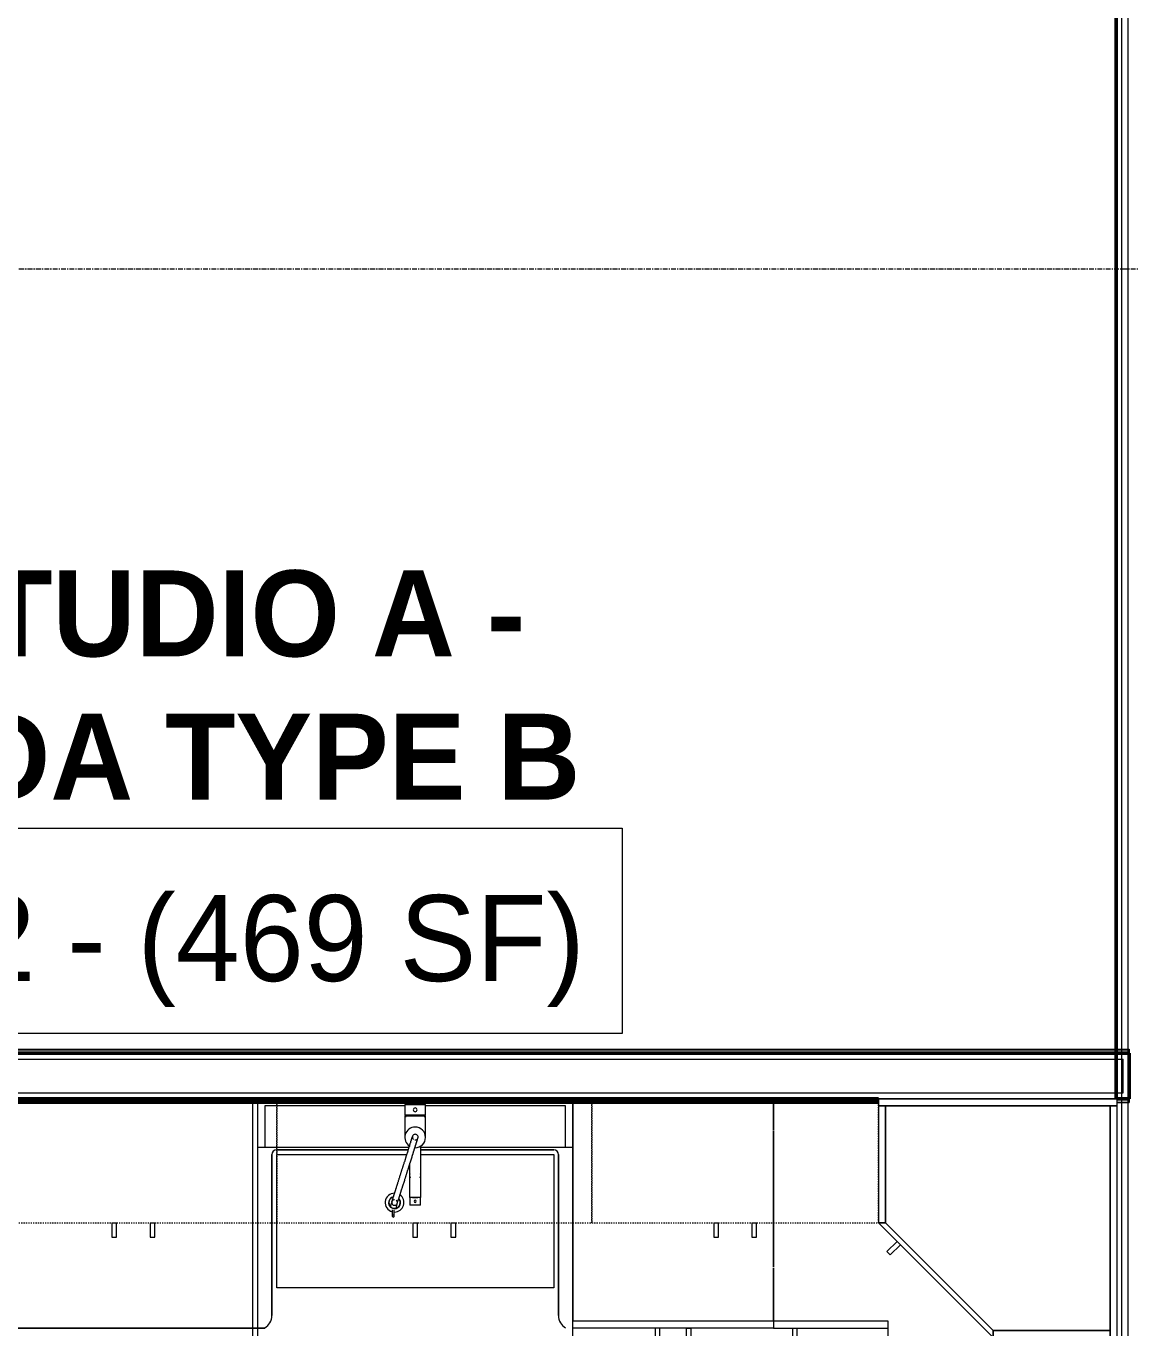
# Model space of a CAD drawing. Header units: inches. Extents: x -4218 to -1830, y 9756 to 12426.
# Drawn here: x -2631.5 to -2515.8, y 11424.4 to 11560.6 of the extents above; entities that cross this region are included whole.
import ezdxf

# ---------------------------------------------------------------- set-up
doc = ezdxf.new("R2010")
doc.units = ezdxf.units.IN
doc.header["$MEASUREMENT"] = 0
doc.linetypes.add('Dash', pattern=[0.25, 0.125, -0.125])
doc.linetypes.add('Grid Line 1_2_', pattern=[0.875, 0.5, -0.125, 0.125, -0.125])
for name, color, linetype, lineweight in [('0-1', 7, 'Continuous', 5), ('0-2', 252, 'Continuous', 9), ('A-AREA-IDEN', 2, 'Continuous', 9), ('A-WALL-1', 250, 'Continuous', 50), ('A-WALL-2', 10, 'Continuous', 13), ('A-WALL-3', 253, 'Continuous', 9), ('A-WALL-4', 254, 'Continuous', 9), ('A-WALL-5', 252, 'Continuous', 9), ('A-WALL-6', 7, 'Continuous', 9), ('A-WALL-7', 90, 'Continuous', 9), ('A-WALL-8', 113, 'Continuous', 9), ('I-WALL-1', 250, 'Continuous', 50), ('I-WALL-3', 253, 'Continuous', 9), ('I-WALL-4', 252, 'Continuous', 9), ('P-SANR-FIXT-1', 7, 'Continuous', 9), ('P-SANR-FIXT-2', 252, 'Continuous', 9), ('Q-CASE', 31, 'Continuous', 9), ('Q-CASE-1', 253, 'Continuous', 9), ('Q-CASE-2', 252, 'Continuous', 9), ('Q-CASE-3', 7, 'Continuous', 9), ('Q-CASE-4', 90, 'Continuous', 9), ('Q-CASE-5', 254, 'Continuous', 9), ('Q-CASE-6', 7, 'Dash', 9), ('Q-SPCQ-1', 7, 'Continuous', 9), ('Q-SPCQ-2', 253, 'Continuous', 9), ('Q-SPCQ-3', 252, 'Continuous', 9), ('Q-SPCQ-4', 254, 'Continuous', 9), ('S-GRID-1', 1, 'Grid Line 1_2_', 9)]:
    doc.layers.add(name, color=color, linetype=linetype, lineweight=lineweight)
doc.styles.add('Century Gothic', font='ufonts.com_century-gothic.ttf', dxfattribs={"height": 9})
doc.styles.add('Century Gothic_B', font='GOTHICB.TTF', dxfattribs={"height": 9})

# ---------------------------------------------------------------- blocks, each defined once
blk = doc.blocks.new('Basic Wall _ INT - W4BØF - _5_8 GYP - 2X4 WOOD_BATT_ - 5_8 GYP_ - ___-2701601-BACKGROUND - 1ST FLOOR')
at = {"layer": 'A-WALL-3'}
for p, q in [((-2665.93, 11453.24), (-2665.93, 11453.53)), ((-2665.93, 11453.18), (-2665.93, 11453.24)), ((-2665.71, 11453.47), (-2665.64, 11453.47)), ((-2665.61, 11453.47), (-2665.52, 11453.47)), ((-2642.34, 11453.47), (-2642.23, 11453.47)), ((-2642.22, 11453.47), (-2642.14, 11453.47)), ((-2642.13, 11453.47), (-2642.08, 11453.47)), ((-2637.18, 11453.11), (-2641.93, 11453.11)), ((-2641.9, 11453.47), (-2637.81, 11453.47)), ((-2637.78, 11453.47), (-2637.18, 11453.47)), ((-2637.04, 11453.47), (-2636.98, 11453.47)), ((-2636.98, 11453.47), (-2636.89, 11453.47)), ((-2636.88, 11453.47), (-2636.77, 11453.47)), ((-2517.37, 11453.47), (-2516, 11453.47)), ((-2516, 11453.11), (-2517.37, 11453.11)), ((-2516, 11453.47), (-2516, 11453.53)), ((-2516, 11453.32), (-2516, 11453.47)), ((-2516, 11453.25), (-2516, 11453.32)), ((-2516, 11453.11), (-2516, 11453.14))]:
    blk.add_line(p, q, dxfattribs=at)
at = {"layer": 'A-WALL-4'}
for p, q in [((-2665.93, 11453.53), (-2665.93, 11453.47)), ((-2665.93, 11453.47), (-2665.93, 11453.32)), ((-2665.93, 11453.32), (-2665.93, 11453.25)), ((-2665.93, 11453.14), (-2665.93, 11453.11))]:
    blk.add_line(p, q, dxfattribs=at)
at = {"layer": 'A-WALL-5'}
for p, q in [((-2665.93, 11453.16), (-2665.93, 11453.18)), ((-2665.93, 11453.11), (-2665.93, 11453.16)), ((-2641.93, 11453.11), (-2665.93, 11453.11)), ((-2665.71, 11453.53), (-2665.64, 11453.53)), ((-2665.61, 11453.53), (-2665.52, 11453.53)), ((-2665.52, 11453.47), (-2642.34, 11453.47)), ((-2642.34, 11453.53), (-2642.23, 11453.53)), ((-2642.22, 11453.53), (-2642.14, 11453.53)), ((-2642.13, 11453.53), (-2642.08, 11453.53)), ((-2637.81, 11453.24), (-2641.92, 11453.24)), ((-2641.9, 11453.53), (-2637.81, 11453.53)), ((-2637.18, 11453.24), (-2637.8, 11453.24)), ((-2637.77, 11453.53), (-2637.18, 11453.53)), ((-2517.37, 11453.11), (-2637.18, 11453.11)), ((-2637.04, 11453.53), (-2636.98, 11453.53)), ((-2636.98, 11453.53), (-2636.89, 11453.53)), ((-2636.88, 11453.53), (-2636.77, 11453.53)), ((-2636.77, 11453.47), (-2517.37, 11453.47)), ((-2517.37, 11453.53), (-2516, 11453.53)), ((-2516, 11453.24), (-2517.37, 11453.24)), ((-2516, 11453.53), (-2516, 11453.41)), ((-2516, 11453.41), (-2516, 11453.24)), ((-2516, 11453.24), (-2516, 11453.18)), ((-2516, 11453.18), (-2516, 11453.16)), ((-2516, 11453.16), (-2516, 11453.11))]:
    blk.add_line(p, q, dxfattribs=at)
at = {"layer": 'A-WALL-6'}
for p, q in [((-2641.93, 11453.24), (-2665.93, 11453.24)), ((-2665.52, 11453.53), (-2642.35, 11453.53)), ((-2517.37, 11453.24), (-2637.18, 11453.24)), ((-2636.77, 11453.53), (-2517.37, 11453.53))]:
    blk.add_line(p, q, dxfattribs=at)
blk = doc.blocks.new('Basic Wall _ INT - W4BØF - _5_8 GYP - 2X4 WOOD_BATT_ - 5_8 GYP_ - ___-2701600-BACKGROUND - 1ST FLOOR')
at = {"layer": 'A-WALL-3'}
for p, q in [((-2665.93, 11448.24), (-2664.65, 11448.24)), ((-2665.78, 11447.95), (-2665.73, 11447.95)), ((-2665.71, 11447.95), (-2665.64, 11447.95)), ((-2665.61, 11447.95), (-2665.52, 11447.95)), ((-2664.52, 11448.24), (-2631.76, 11448.24)), ((-2607.76, 11448.24), (-2607.25, 11448.24)), ((-2574.25, 11448.24), (-2542.25, 11448.24)), ((-2516, 11448.36), (-2517.25, 11448.36)), ((-2517.25, 11448.01), (-2516, 11448.01)), ((-2516, 11448.34), (-2516, 11448.36)), ((-2516, 11448.16), (-2516, 11448.22)), ((-2516, 11448.01), (-2516, 11448.16)), ((-2516, 11447.95), (-2516, 11448.01))]:
    blk.add_line(p, q, dxfattribs=at)
at = {"layer": 'A-WALL-4'}
for p, q in [((-2665.93, 11448.32), (-2665.93, 11448.36)), ((-2631.76, 11448.36), (-2665.93, 11448.36)), ((-2665.93, 11448.3), (-2665.93, 11448.32)), ((-2665.93, 11448.26), (-2665.93, 11448.3)), ((-2665.93, 11448.25), (-2665.93, 11448.26)), ((-2665.93, 11448.24), (-2665.93, 11448.25)), ((-2665.93, 11448.22), (-2665.93, 11448.24)), ((-2665.93, 11448.16), (-2665.93, 11448.22)), ((-2665.93, 11448.07), (-2665.93, 11448.16)), ((-2665.93, 11447.99), (-2665.93, 11448.07)), ((-2665.78, 11448.01), (-2665.73, 11448.01)), ((-2665.71, 11448.01), (-2665.64, 11448.01)), ((-2665.61, 11448.01), (-2665.52, 11448.01)), ((-2665.52, 11448.01), (-2661.97, 11448.01)), ((-2661.95, 11448.01), (-2631.76, 11448.01)), ((-2607.25, 11448.36), (-2607.76, 11448.36)), ((-2607.76, 11448.01), (-2607.25, 11448.01)), ((-2574.25, 11448.36), (-2607.25, 11448.36)), ((-2542.25, 11448.36), (-2574.25, 11448.36)), ((-2574.25, 11448.01), (-2542.25, 11448.01)), ((-2517.37, 11448.36), (-2542.25, 11448.36))]:
    blk.add_line(p, q, dxfattribs=at)
at = {"layer": 'A-WALL-5'}
for p, q in [((-2665.52, 11447.95), (-2661.27, 11447.95)), ((-2661.24, 11447.95), (-2631.76, 11447.95)), ((-2607.76, 11447.95), (-2607.25, 11447.95)), ((-2574.25, 11447.95), (-2542.25, 11447.95)), ((-2517.25, 11448.24), (-2516, 11448.24)), ((-2517.25, 11447.95), (-2516, 11447.95)), ((-2516, 11448.36), (-2516, 11448.32)), ((-2516, 11448.32), (-2516, 11448.26)), ((-2516, 11448.26), (-2516, 11448.24)), ((-2516, 11448.24), (-2516, 11448.24)), ((-2516, 11448.24), (-2516, 11447.95))]:
    blk.add_line(p, q, dxfattribs=at)
at = {"layer": 'A-WALL-7'}
for p, q in [((-2665.93, 11448.36), (-2665.93, 11448.34)), ((-2665.93, 11448.22), (-2665.93, 11448.16)), ((-2665.93, 11448.16), (-2665.93, 11448.01)), ((-2517.25, 11448.36), (-2517.37, 11448.36))]:
    blk.add_line(p, q, dxfattribs=at)
blk = doc.blocks.new('300 Series Wall Hung Cabinet_302 - 33_ X 21_-2750688-BACKGROUND - 1ST FLOOR')
at = {"layer": 'Q-CASE-3'}
for p, q in [((-2.25, -15.38), (-1.76, -15.38)), ((-2.25, -15.38), (-2.25, -16.87)), ((-1.76, -16.87), (-1.76, -15.38)), ((1.75, -15.38), (2.24, -15.38)), ((1.75, -15.38), (1.75, -16.87)), ((2.24, -16.87), (2.24, -15.38)), ((-2.25, -16.87), (-1.76, -16.87)), ((1.75, -16.87), (2.24, -16.87))]:
    blk.add_line(p, q, dxfattribs=at)
at = {"layer": 'Q-CASE-6'}
for p, q in [((16.5, -2.38), (-16.5, -2.38)), ((-16.5, -2.38), (-16.5, -15.38)), ((16.5, -15.38), (16.5, -2.38)), ((-16.5, -15.38), (16.5, -15.38))]:
    blk.add_line(p, q, dxfattribs=at)
blk = doc.blocks.new('Base Cabinet 4 Drawer 254 - Base Cabinet 4 Drawer 254 21_-V44-BACKGROUND - 1ST FLOOR')
at = {"layer": 'Q-CASE-1'}
for p, q in [((-0.64, 24), (-1.14, 24)), ((2.11, 24), (2.61, 24)), ((-9.76, 0.38), (-9.76, 0)), ((11.24, 0), (11.24, 0.38))]:
    blk.add_line(p, q, dxfattribs=at)
at = {"layer": 'Q-CASE-2'}
for p, q in [((-9.76, 24), (11.24, 24)), ((-9.76, 23.25), (-9.76, 24)), ((11.24, 23.25), (-9.76, 23.25)), ((-9.76, 23.25), (-9.76, 17.69)), ((-0.64, 24), (-1.14, 24)), ((2.11, 24), (2.61, 24)), ((11.24, 24), (11.24, 23.25)), ((11.24, 5.2), (11.24, 23.25)), ((-9.76, 17.61), (-9.76, 3.32)), ((11.24, 0.38), (11.24, 5.17)), ((-9.76, 3.26), (-9.76, 0.38))]:
    blk.add_line(p, q, dxfattribs=at)
at = {"layer": 'Q-CASE-3'}
for p, q in [((2.61, 25.5), (-1.14, 25.5)), ((-1.14, 25.5), (-1.14, 24)), ((-0.64, 24), (-0.64, 25)), ((-0.64, 25), (2.11, 25)), ((2.11, 25), (2.11, 24)), ((2.61, 24), (2.61, 25.5))]:
    blk.add_line(p, q, dxfattribs=at)
at = {"layer": 'Q-CASE-5'}
for p, q in [((-0.64, 24), (-1.14, 24)), ((-0.64, 24), (-1.14, 24)), ((2.11, 24), (2.61, 24)), ((2.11, 24), (2.61, 24)), ((-9.76, 0), (11.24, 0))]:
    blk.add_line(p, q, dxfattribs=at)
blk = doc.blocks.new('Vanity Cabinet-Double Door - 33_-V37-BACKGROUND - 1ST FLOOR')
at = {"layer": 'Q-CASE-1'}
for p, q in [((-15.76, 0.38), (-15.76, 0)), ((-15.76, 0.38), (-15.76, 0)), ((17.24, 0), (17.24, 0.38)), ((17.24, 0), (17.24, 0.38))]:
    blk.add_line(p, q, dxfattribs=at)
at = {"layer": 'Q-CASE-2'}
for p, q in [((-15.76, 5.1), (-15.76, 0.38)), ((-15.76, 5.1), (-15.76, 0.38)), ((-15.01, 5.1), (-15.01, 0.75)), ((16.49, 0.75), (16.49, 5.1)), ((17.24, 0.38), (17.24, 5.1)), ((17.24, 0.38), (17.24, 5.1)), ((-15.01, 0.75), (-0.34, 0.75)), ((1.82, 0.75), (16.49, 0.75))]:
    blk.add_line(p, q, dxfattribs=at)
at = {"layer": 'Q-CASE-5'}
blk.add_line((-15.76, 0), (17.24, 0), dxfattribs=at)
blk.add_line((-15.76, 0), (17.24, 0), dxfattribs=at)
blk.add_line((-15.76, 0), (17.24, 0), dxfattribs=at)
blk = doc.blocks.new('308 - 308 x 27_-2727438-BACKGROUND - 1ST FLOOR')
at = {"layer": 'Q-CASE'}
for p, q in [((-11.25, -15.38), (-12, -15.38)), ((-12, -15.38), (0, -27.38)), ((0, -26.63), (-11.25, -15.38)), ((0, -27.38), (0, -26.63))]:
    blk.add_line(p, q, dxfattribs=at)
at = {"layer": 'Q-CASE-3'}
for p, q in [((13, -2.38), (-12, -2.38)), ((-12, -2.38), (-12, -3.13)), ((13, -3.13), (13, -2.38)), ((-11.25, -3.13), (-12, -3.13)), ((-12, -3.13), (-12, -15.38)), ((-12, -3.13), (13, -3.13)), ((12.25, -3.13), (-11.25, -3.13)), ((-11.25, -3.13), (-11.25, -15.38)), ((-11.25, -15.38), (-11.25, -3.13)), ((12.25, -26.63), (12.25, -3.13)), ((13, -3.13), (12.25, -3.13)), ((12.25, -3.13), (12.25, -27.38)), ((13, -27.38), (13, -3.13)), ((-12, -15.38), (-11.25, -15.38)), ((-11.25, -15.38), (0, -26.63)), ((-10.05, -17.33), (-11.11, -18.39)), ((-10.76, -18.73), (-9.7, -17.67)), ((-11.11, -18.39), (-10.76, -18.73)), ((0, -26.63), (12.25, -26.63)), ((12.25, -26.63), (0, -26.63)), ((0, -26.63), (0, -27.38)), ((12.25, -27.38), (12.25, -26.63)), ((0, -27.38), (12.25, -27.38)), ((12.25, -27.38), (13, -27.38))]:
    blk.add_line(p, q, dxfattribs=at)
blk = doc.blocks.new('Base Cabinet Corner 197 - Base Cabinet Corner 197-V46-BACKGROUND - 1ST FLOOR')
at = {"layer": 'Q-CASE-1'}
for p, q in [((-22.89, 36), (-23.14, 36)), ((10.73, 24), (10.24, 24)), ((12.74, 0), (12.74, 0.38))]:
    blk.add_line(p, q, dxfattribs=at)
at = {"layer": 'Q-CASE-2'}
for p, q in [((0.74, 36), (-10.64, 36)), ((0.74, 23.25), (0.74, 36)), ((0.74, 24), (0.74, 36)), ((0.73, 33.51), (0.73, 34)), ((12.74, 24), (0.74, 24)), ((0.74, 23.25), (0.74, 24)), ((2.15, 23.25), (0.74, 23.25)), ((12.74, 23.25), (2.16, 23.25)), ((10.73, 24), (10.24, 24)), ((12.74, 17.69), (12.74, 24)), ((12.74, 3.32), (12.74, 17.61)), ((12.74, 0.38), (12.74, 3.26))]:
    blk.add_line(p, q, dxfattribs=at)
at = {"layer": 'Q-CASE-3'}
for p, q in [((2.23, 34), (0.74, 34)), ((0.74, 33.51), (2.23, 33.51)), ((2.23, 33.51), (2.23, 34)), ((10.73, 25.5), (10.24, 25.5)), ((10.24, 25.5), (10.24, 24)), ((10.73, 24), (10.73, 25.5))]:
    blk.add_line(p, q, dxfattribs=at)
at = {"layer": 'Q-CASE-4'}
blk.add_line((-23.26, 0), (-23.14, 0), dxfattribs=at)
at = {"layer": 'Q-CASE-5'}
for p, q in [((-23.14, 36), (-23.26, 36)), ((-23.26, 36), (-23.26, 25)), ((-23.14, 0), (1.74, 0)), ((1.74, 0), (12.74, 0))]:
    blk.add_line(p, q, dxfattribs=at)
blk = doc.blocks.new('kitchen_faucet_14143 - kitchen_faucet_14143-V85-BACKGROUND - 1ST FLOOR')
at = {"layer": 'P-SANR-FIXT-1'}
for p, q in [((-7.58, 2.4), (-8.24, 2.4)), ((-8.24, 2.2), (-7.58, 2.2)), ((-6.99, 1.91), (-7.41, 2.04)), ((-7.23, 2.59), (-6.81, 2.46)), ((-6.3, 0.57), (-7.09, 0.57)), ((-7.09, -0.57), (-7.09, 0.57)), ((-2.83, 0.59), (-6.3, 0.59)), ((-6.3, 0.57), (-6.3, 0.59)), ((-6.3, 0.42), (-6.3, 0.5)), ((-6.3, 0.3), (-6.3, 0.4)), ((-6.3, 0.29), (-6.3, -0.15)), ((-6.3, 0.15), (-6.3, 0.29)), ((-6.3, -0.15), (-6.3, 0.15)), ((-3.97, 0.59), (-4.89, 0.59)), ((-0.9, 0.59), (-0.94, 0.59)), ((2.26, 1.08), (0, 1.08)), ((2.34, 1.02), (2.1, 1.02)), ((2.26, 1.08), (2.26, -1.08)), ((3.44, 1.08), (2.34, 1.08)), ((2.34, -1.08), (2.34, 1.08)), ((3.44, 1.08), (3.44, -1.08)), ((-7.09, -0.57), (-6.3, -0.57)), ((-6.3, -0.15), (-6.3, -0.29)), ((-6.3, -0.29), (-6.3, -0.15)), ((-6.3, -0.4), (-6.3, -0.3)), ((-6.3, -0.5), (-6.3, -0.42)), ((-6.3, -0.59), (-6.3, -0.51)), ((-6.3, -0.59), (-0.9, -0.59)), ((-4.89, -0.59), (-3.97, -0.59)), ((0, -1.08), (2.26, -1.08)), ((2.1, -1.02), (2.34, -1.02)), ((2.34, -1.08), (3.44, -1.08))]:
    blk.add_line(p, q, dxfattribs=at)
at = {"layer": 'P-SANR-FIXT-1', "flags": 128}
for points in [[(-6.52, 2.15), (-6.53, 2.23), (-6.56, 2.3), (-6.61, 2.36), (-6.67, 2.41), (-6.74, 2.44), (-6.82, 2.45), (-6.9, 2.44), (-6.97, 2.41), (-7.03, 2.36), (-7.08, 2.3), (-7.1, 2.23), (-7.11, 2.15)], [(-7.11, 2.15), (-7.1, 2.08), (-7.08, 2), (-7.03, 1.94), (-6.97, 1.9), (-6.9, 1.87), (-6.82, 1.86), (-6.74, 1.87), (-6.67, 1.9), (-6.61, 1.94), (-6.56, 2)], [(-6.91, 1.87), (-6.91, 1.87), (-6.91, 1.87), (-6.9, 1.87), (-6.9, 1.87), (-6.9, 1.87), (-6.89, 1.87), (-6.89, 1.86), (-6.88, 1.86), (-6.88, 1.86), (-6.87, 1.86), (-6.86, 1.86), (-6.71, 1.81), (-6.69, 1.8), (-6.68, 1.8), (-6.51, 1.75), (-6.49, 1.74), (-6.46, 1.73), (-6.43, 1.72), (-6.41, 1.71), (-6.38, 1.7), (-6.35, 1.69), (-6.32, 1.68), (-6.29, 1.67), (-6.26, 1.66), (-6.22, 1.65), (-6.19, 1.64), (-6.16, 1.63), (-6.12, 1.62), (-6.09, 1.61), (-6.05, 1.6), (-6.01, 1.59), (-5.98, 1.58), (-5.94, 1.56), (-5.9, 1.55), (-5.86, 1.54), (-5.82, 1.53), (-5.78, 1.51), (-5.74, 1.5), (-5.69, 1.49), (-5.65, 1.47), (-5.61, 1.46), (-5.56, 1.45), (-5.52, 1.43), (-5.47, 1.42), (-5.42, 1.4), (-5.38, 1.39), (-5.33, 1.37), (-5.28, 1.36), (-5.23, 1.34), (-5.18, 1.33), (-4.48, 1.1), (-4.42, 1.09), (-4.36, 1.07), (-4.31, 1.05), (-4.25, 1.03), (-4.19, 1.01), (-4.13, 0.99), (-4.07, 0.98), (-4.02, 0.96), (-3.96, 0.94), (-3.9, 0.92), (-3.84, 0.9), (-3.78, 0.88), (-3.72, 0.86), (-3.66, 0.85), (-3.6, 0.83), (-3.54, 0.81), (-3.48, 0.79), (-3.42, 0.77), (-3.36, 0.75), (-3.3, 0.73), (-3.24, 0.71), (-3.18, 0.69), (-3.12, 0.68), (-3.06, 0.66), (-3, 0.64), (-2.94, 0.62), (-2.88, 0.6), (-2.83, 0.58), (-2.77, 0.56), (-2.71, 0.55), (-2.65, 0.53), (-2.03, 0.33), (-1.98, 0.32), (-1.93, 0.3), (-1.88, 0.28), (-1.83, 0.27), (-1.78, 0.25), (-1.54, 0.18), (-1.49, 0.16), (-1.45, 0.15), (-1.4, 0.13), (-1.36, 0.12), (-1.31, 0.1), (-1.27, 0.09), (-1.23, 0.08), (-1.18, 0.06), (-1.14, 0.05), (-1.1, 0.04), (-1.06, 0.03), (-1.03, 0.01), (-0.99, 0), (-0.95, -0.01), (-0.91, -0.02), (-0.88, -0.03), (-0.84, -0.04), (-0.81, -0.05), (-0.77, -0.07), (-0.74, -0.08), (-0.71, -0.09), (-0.68, -0.1), (-0.65, -0.11), (-0.62, -0.11), (-0.59, -0.12), (-0.56, -0.13), (-0.53, -0.14), (-0.51, -0.15), (-0.48, -0.16), (-0.45, -0.17), (-0.43, -0.17), (-0.41, -0.18), (-0.38, -0.19), (-0.36, -0.2), (-0.34, -0.2), (-0.32, -0.21), (-0.3, -0.21), (-0.28, -0.22), (-0.26, -0.23), (-0.25, -0.23), (-0.23, -0.24), (-0.21, -0.24), (-0.2, -0.25), (-0.18, -0.25), (-0.17, -0.26), (-0.16, -0.26), (-0.15, -0.26), (-0.14, -0.27), (-0.13, -0.27), (-0.12, -0.27), (-0.11, -0.28), (-0.1, -0.28), (-0.09, -0.28), (-0.09, -0.28), (-0.08, -0.28), (-0.08, -0.29), (-0.07, -0.29), (-0.07, -0.29), (-0.07, -0.29), (-0.07, -0.29), (-0.06, -0.29)], [(-6.73, 2.43), (-6.73, 2.43), (-6.73, 2.43), (-6.73, 2.43), (-6.72, 2.43), (-6.72, 2.43), (-6.72, 2.43), (-6.71, 2.43), (-6.71, 2.43), (-6.7, 2.42), (-6.69, 2.42), (-6.68, 2.42), (-6.53, 2.37), (-6.52, 2.37), (-6.5, 2.36), (-6.48, 2.35), (-6.46, 2.35), (-6.44, 2.34), (-6.42, 2.33), (-6.39, 2.33), (-6.37, 2.32), (-6.34, 2.31), (-6.32, 2.3), (-6.29, 2.3), (-6.27, 2.29), (-6.24, 2.28), (-6.21, 2.27), (-6.18, 2.26), (-6.15, 2.25), (-6.12, 2.24), (-6.09, 2.23), (-6.06, 2.22), (-6.03, 2.21), (-5.99, 2.2), (-5.96, 2.19), (-5.92, 2.18), (-5.89, 2.17), (-5.85, 2.16), (-5.81, 2.14), (-5.78, 2.13), (-5.74, 2.12), (-5.7, 2.11), (-5.66, 2.1), (-5.62, 2.08), (-5.58, 2.07), (-5.53, 2.06), (-5.49, 2.04), (-5.45, 2.03), (-5.4, 2.01), (-5.36, 2), (-5.31, 1.99), (-5.27, 1.97), (-5.22, 1.96), (-5.17, 1.94), (-5.12, 1.93), (-5.07, 1.91), (-5.02, 1.9), (-4.97, 1.88), (-4.92, 1.86), (-4.87, 1.85), (-4.82, 1.83), (-4.77, 1.81), (-4.71, 1.8), (-4.66, 1.78), (-4.61, 1.76), (-4.55, 1.75), (-4.5, 1.73), (-4.44, 1.71), (-4.39, 1.69), (-4.33, 1.68), (-4.27, 1.66), (-4.22, 1.64), (-4.16, 1.62), (-4.1, 1.6), (-4.04, 1.59), (-3.99, 1.57), (-3.93, 1.55), (-3.87, 1.53), (-3.81, 1.51), (-3.75, 1.49), (-3.69, 1.47), (-3.63, 1.46), (-3.57, 1.44), (-3.51, 1.42), (-3.45, 1.4), (-3.39, 1.38), (-3.33, 1.36), (-3.27, 1.34), (-3.21, 1.32), (-3.15, 1.31), (-3.09, 1.29), (-3.03, 1.27), (-2.97, 1.25), (-2.92, 1.23), (-2.86, 1.21), (-2.8, 1.19), (-2.74, 1.17), (-2.68, 1.16), (-2.62, 1.14), (-2.56, 1.12), (-2.51, 1.1), (-1.88, 0.9), (-1.83, 0.89), (-1.78, 0.87), (-1.73, 0.85), (-1.67, 0.84), (-1.62, 0.82), (-1.4, 0.75), (-1.35, 0.74), (-1.3, 0.72), (-1.26, 0.71), (-1.21, 0.69), (-1.17, 0.68), (-1.12, 0.66), (-1.08, 0.65), (-1.04, 0.64), (-1, 0.62), (-0.96, 0.61), (-0.92, 0.6), (-0.88, 0.59), (-0.84, 0.57), (-0.8, 0.56), (-0.76, 0.55), (-0.73, 0.54), (-0.69, 0.53), (-0.66, 0.52), (-0.62, 0.51), (-0.59, 0.5), (-0.56, 0.49), (-0.52, 0.47), (-0.49, 0.47), (-0.46, 0.46), (-0.43, 0.45), (-0.4, 0.44), (-0.38, 0.43), (-0.35, 0.42), (-0.32, 0.41), (-0.3, 0.4), (-0.27, 0.4), (-0.25, 0.39), (-0.22, 0.38), (-0.2, 0.37), (-0.18, 0.37), (-0.16, 0.36), (-0.14, 0.35), (-0.12, 0.35), (-0.1, 0.34), (-0.08, 0.34), (-0.06, 0.33), (-0.05, 0.32), (-0.03, 0.32), (-0.02, 0.32), (0, 0.31), (0.01, 0.31), (0.02, 0.3), (0.03, 0.3), (0.04, 0.3), (0.05, 0.29), (0.06, 0.29), (0.07, 0.29), (0.08, 0.28), (0.09, 0.28), (0.09, 0.28), (0.1, 0.28), (0.1, 0.28), (0.11, 0.28), (0.11, 0.28), (0.11, 0.27), (0.11, 0.27), (0.11, 0.27)], [(-0.27, 0.02), (-0.27, -0.06), (-0.24, -0.13), (-0.2, -0.2), (-0.15, -0.25), (-0.08, -0.28), (0, -0.3), (0.08, -0.3), (0.15, -0.28), (0.21, -0.23), (0.27, -0.18)], [(0.27, -0.18), (0.3, -0.11), (0.32, -0.03), (0.31, 0.04), (0.29, 0.12), (0.25, 0.18), (0.19, 0.23), (0.13, 0.27), (0.05, 0.29), (-0.03, 0.28), (-0.1, 0.26), (-0.17, 0.22), (-0.22, 0.16)]]:
    blk.add_lwpolyline(points, dxfattribs=at)
at = {"layer": 'P-SANR-FIXT-1'}
for centre, radius, start, end in [((-6.83, 2.16), 0.984, 0, 165), ((-6.83, 2.16), 0.63, 11.392, 180), ((-6.83, 2.16), 0.591, 12.1468, 132.8835), ((-6.83, 2.16), 0.984, 176.3754, 180), ((-6.83, 2.16), 0.984, 180, 325.3711), ((-6.83, 2.16), 0.63, 180, 315), ((-6.83, 2.16), 0.591, 132.8835, 180), ((-6.83, 2.16), 0.591, 180, 191.3603), ((-6.83, 2.16), 0.591, 191.3603, 312.7731), ((-6.69, 0), 0.118, 0, 180), ((0, 0), 1.08, 177.6189, 180), ((0, 0), 1.08, 0, 147.4712), ((2.88, 0), 0.197, 360, 180), ((-6.69, 0), 0.118, 180, 360), ((0, 0), 1.08, 180, 360), ((2.88, 0), 0.197, 180, 360)]:
    blk.add_arc(centre, radius, start, end, dxfattribs=at)
for centre, major_axis, ratio, start_param, end_param in [((-8.24, 2.3), (0, 0.0984), 0.984808, 4.712389, 7.853982), ((-8.24, 2.3), (0, 0.0984), 0.984808, 1.570796, 4.712389), ((-3.97, 0), (0, 0.591), 0.906308, 6.021386, 6.806784), ((-3.97, 0), (0, 0.591), 0.906308, 2.617994, 3.403392)]:
    blk.add_ellipse(centre, major_axis=major_axis, ratio=ratio, start_param=start_param, end_param=end_param, dxfattribs=at)
blk = doc.blocks.new('Stainless Steel Farmhous Kitchen Sink - Stainless Steel Farmhous Kitchen Sink-V83-BACKGROUND - 1ST FLOOR')
at = {"layer": 'P-SANR-FIXT-1'}
for p, q in [((-33, 22.2), (-33, 21.15)), ((0, 22.2), (-33, 22.2)), ((0, 21.15), (0, 22.2)), ((-31, 3), (-31, 16.96)), ((-31, 16.96), (-2, 16.96)), ((-2, 16.96), (-2, 3)), ((-17.08, 3), (-31, 3)), ((-2, 3), (-15.64, 3))]:
    blk.add_line(p, q, dxfattribs=at)
at = {"layer": 'P-SANR-FIXT-2'}
for p, q in [((-33, 21.15), (-33, 2.35)), ((0, 2.35), (0, 21.15)), ((-33, 2.32), (-33, 2.25)), ((-33, 2.25), (-17.09, 2.25)), ((-15.88, 2.25), (0, 2.25)), ((0, 2.25), (0, 2.32))]:
    blk.add_line(p, q, dxfattribs=at)
blk = doc.blocks.new('300 Series Wall Hung Cabinet_302 - 30_ X 27_-2569782-BACKGROUND - 1ST FLOOR')
at = {"layer": 'Q-CASE-3'}
for p, q in [((-2.25, -15.38), (-1.76, -15.38)), ((-2.25, -15.38), (-2.25, -16.87)), ((-1.76, -16.87), (-1.76, -15.38)), ((1.75, -15.38), (2.24, -15.38)), ((1.75, -15.38), (1.75, -16.87)), ((2.24, -16.87), (2.24, -15.38)), ((-2.25, -16.87), (-1.76, -16.87)), ((1.75, -16.87), (2.24, -16.87))]:
    blk.add_line(p, q, dxfattribs=at)
at = {"layer": 'Q-CASE-6'}
for p, q in [((15, -2.38), (-15, -2.38)), ((-15, -2.38), (-15, -15.38)), ((15, -15.38), (15, -2.38)), ((-15, -15.38), (15, -15.38))]:
    blk.add_line(p, q, dxfattribs=at)
blk = doc.blocks.new('CTR - 1st Phase - Unit Layouts_rvt-1-BACKGROUND - 1ST FLOOR')
at = {"layer": 'A-WALL-1'}
for p, q in [((-2516, 11453.11), (-2637.18, 11453.11)), ((-2516, 11452.49), (-2516, 11453.11)), ((-2516, 11448.99), (-2516, 11452.49)), ((-2516, 11448.36), (-2516, 11448.99)), ((-2665.93, 11448.36), (-2542.25, 11448.36)), ((-2542.25, 11448.36), (-2665.93, 11448.36)), ((-2665.93, 11447.99), (-2542.25, 11447.99)), ((-2517.25, 11448.36), (-2516, 11448.36))]:
    blk.add_line(p, q, dxfattribs=at)
at = {"layer": 'A-WALL-2'}
for p, q in [((-2637.81, 11452.49), (-2516.62, 11452.49)), ((-2516.62, 11448.99), (-2516.62, 11452.49)), ((-2665.93, 11448.99), (-2516.62, 11448.99))]:
    blk.add_line(p, q, dxfattribs=at)
at = {"layer": 'A-WALL-3'}
for p, q in [((-2517.37, 11453.11), (-2636.77, 11453.11)), ((-2516, 11453.11), (-2516, 11448.36)), ((-2542.25, 11448.36), (-2665.93, 11448.36))]:
    blk.add_line(p, q, dxfattribs=at)
at = {"layer": 'A-WALL-4'}
for p, q in [((-2516, 11453.11), (-2517.37, 11453.11)), ((-2607.76, 11448.36), (-2607.25, 11448.36)), ((-2574.25, 11448.36), (-2542.25, 11448.36)), ((-2517.37, 11448.36), (-2542.25, 11448.36)), ((-2517.25, 11448.36), (-2517.37, 11448.36)), ((-2517.25, 11448.36), (-2516, 11448.36))]:
    blk.add_line(p, q, dxfattribs=at)
at = {"layer": 'A-WALL-5'}
blk.add_line((-2665.93, 11447.99), (-2542.25, 11447.99), dxfattribs=at)
at = {"layer": 'A-WALL-7'}
for p, q in [((-2542.25, 11448.36), (-2517.37, 11448.36)), ((-2517.37, 11448.36), (-2517.25, 11448.36))]:
    blk.add_line(p, q, dxfattribs=at)
at = {"layer": 'A-WALL-8'}
for p, q in [((-2542.25, 11448.36), (-2665.93, 11448.36)), ((-2665.93, 11448.36), (-2542.25, 11448.36)), ((-2517.37, 11448.36), (-2542.25, 11448.36)), ((-2542.25, 11448.36), (-2517.37, 11448.36)), ((-2517.25, 11448.36), (-2517.37, 11448.36)), ((-2517.37, 11448.36), (-2517.25, 11448.36)), ((-2605.75, 11425.67), (-2605.75, 11442.51)), ((-2605.75, 11442.51), (-2605.75, 11425.67)), ((-2605.25, 11443.01), (-2591.45, 11443.01)), ((-2591.45, 11443.01), (-2605.25, 11443.01)), ((-2590.16, 11443.01), (-2576.25, 11443.01)), ((-2576.25, 11443.01), (-2590.16, 11443.01)), ((-2575.75, 11442.51), (-2575.75, 11425.67)), ((-2575.75, 11425.67), (-2575.75, 11442.51)), ((-2665.93, 11424.36), (-2606.5, 11424.36)), ((-2606.5, 11424.36), (-2665.93, 11424.36))]:
    blk.add_line(p, q, dxfattribs=at)
for centre, radius, start, end in [((-2605.25, 11442.51), 0.5, 90, 180), ((-2605.25, 11442.51), 0.5, 90, 180), ((-2576.25, 11442.51), 0.5, 0, 90), ((-2576.25, 11442.51), 0.5, 0, 90), ((-2607.25, 11425.67), 1.5, 299.8362, 0), ((-2607.25, 11425.67), 1.5, 299.8362, 0), ((-2574.25, 11425.67), 1.5, 180, 240.1638), ((-2574.25, 11425.67), 1.5, 180, 240.1638)]:
    blk.add_arc(centre, radius, start, end, dxfattribs=at)
at = {"layer": 'Q-SPCQ-1'}
blk.add_line((-2607.76, 11422.56), (-2607.76, 11424.36), dxfattribs=at)
at = {"layer": 'Q-SPCQ-2'}
blk.add_line((-2607.76, 11447.99), (-2607.76, 11448.36), dxfattribs=at)
at = {"layer": 'Q-SPCQ-3'}
for p, q in [((-2607.76, 11443.24), (-2607.76, 11447.99)), ((-2607.76, 11424.36), (-2607.76, 11443.21))]:
    blk.add_line(p, q, dxfattribs=at)
at = {"layer": 'Q-SPCQ-4'}
blk.add_line((-2607.76, 11448.36), (-2631.76, 11448.36), dxfattribs=at)
at = {"layer": '0-2'}
for name, p in [('Basic Wall _ INT - W4BØF - _5_8 GYP - 2X4 WOOD_BATT_ - 5_8 GYP_ - ___-2701601-BACKGROUND - 1ST FLOOR', (0, 0)), ('Basic Wall _ INT - W4BØF - _5_8 GYP - 2X4 WOOD_BATT_ - 5_8 GYP_ - ___-2701600-BACKGROUND - 1ST FLOOR', (0, 0)), ('300 Series Wall Hung Cabinet_302 - 30_ X 27_-2569782-BACKGROUND - 1ST FLOOR', (-2620.25, 11450.74)), ('300 Series Wall Hung Cabinet_302 - 33_ X 21_-2750688-BACKGROUND - 1ST FLOOR', (-2588.75, 11450.74)), ('300 Series Wall Hung Cabinet_302 - 30_ X 27_-2569782-BACKGROUND - 1ST FLOOR', (-2557.25, 11450.74)), ('308 - 308 x 27_-2727438-BACKGROUND - 1ST FLOOR', (-2530.25, 11450.74))]:
    blk.add_blockref(name, p, dxfattribs=at)
for name, p, rotation in [('Vanity Cabinet-Double Door - 33_-V37-BACKGROUND - 1ST FLOOR', (-2590.01, 11448.36), 180), ('kitchen_faucet_14143 - kitchen_faucet_14143-V85-BACKGROUND - 1ST FLOOR', (-2590.75, 11444.31), 89.99999999997895), ('Base Cabinet 4 Drawer 254 - Base Cabinet 4 Drawer 254 21_-V44-BACKGROUND - 1ST FLOOR', (-2563.01, 11448.36), 180), ('Base Cabinet Corner 197 - Base Cabinet Corner 197-V46-BACKGROUND - 1ST FLOOR', (-2540.51, 11448.36), 180), ('Stainless Steel Farmhous Kitchen Sink - Stainless Steel Farmhous Kitchen Sink-V83-BACKGROUND - 1ST FLOOR', (-2607.25, 11445.51), 180)]:
    blk.add_blockref(name, p, dxfattribs=dict(at, rotation=rotation))
blk = doc.blocks.new('CTR - 1st Phase - Common Walls_rvt-1-BACKGROUND - 1ST FLOOR')
at = {"layer": 'A-WALL-2'}
for p, q in [((-2516.75, 11285.54), (-2516.75, 11640.61)), ((-2516.12, 11285.54), (-2516.12, 11640.61))]:
    blk.add_line(p, q, dxfattribs=at)
at = {"layer": 'I-WALL-1'}
blk.add_line((-2517.37, 11640.61), (-2517.37, 11448.36), dxfattribs=at)
at = {"layer": 'I-WALL-3'}
for p, q in [((-2517.37, 11453.53), (-2517.37, 11453.41)), ((-2517.37, 11453.41), (-2517.37, 11453.32)), ((-2517.37, 11453.32), (-2517.37, 11453.26)), ((-2517.37, 11453.11), (-2517.37, 11452.49)), ((-2517.37, 11452.49), (-2517.37, 11449.01)), ((-2517.37, 11448.99), (-2517.37, 11448.36))]:
    blk.add_line(p, q, dxfattribs=at)
at = {"layer": 'I-WALL-4'}
blk.add_line((-2517.37, 11571.08), (-2517.37, 11453.53), dxfattribs=at)

msp = doc.modelspace()

# ---------------------------------------------------------------- linework, layer by layer
at = {"layer": 'A-AREA-IDEN', "flags": 128}
msp.add_lwpolyline([(-2653.59, 11476.67), (-2569.09, 11476.67), (-2569.09, 11455.18), (-2653.59, 11455.18)], close=True, dxfattribs=at)
at = {"layer": 'S-GRID-1'}
msp.add_line((-1830.2, 11535.19), (-4168.71, 11535.19), dxfattribs=at)

# ---------------------------------------------------------------- block references
at = {"layer": '0-1'}
for name in ['CTR - 1st Phase - Unit Layouts_rvt-1-BACKGROUND - 1ST FLOOR', 'CTR - 1st Phase - Common Walls_rvt-1-BACKGROUND - 1ST FLOOR']:
    msp.add_blockref(name, (0, 0), dxfattribs=at)

# ---------------------------------------------------------------- texts
at = {"layer": 'A-AREA-IDEN', "char_height": 9, "attachment_point": 1}
for s, insert, width, style in [('STUDIO A -', (-2644.09, 11503.65), 79.083, 'Century Gothic_B'), ('ADA TYPE B', (-2646.34, 11488.65), 84.537, 'Century Gothic_B'), ('122 - (469 SF)', (-2650.59, 11469.67), 94.839, 'Century Gothic')]:
    msp.add_mtext(s, dxfattribs=dict(at, insert=insert, width=width, style=style))

doc.saveas('drawing.dxf')
